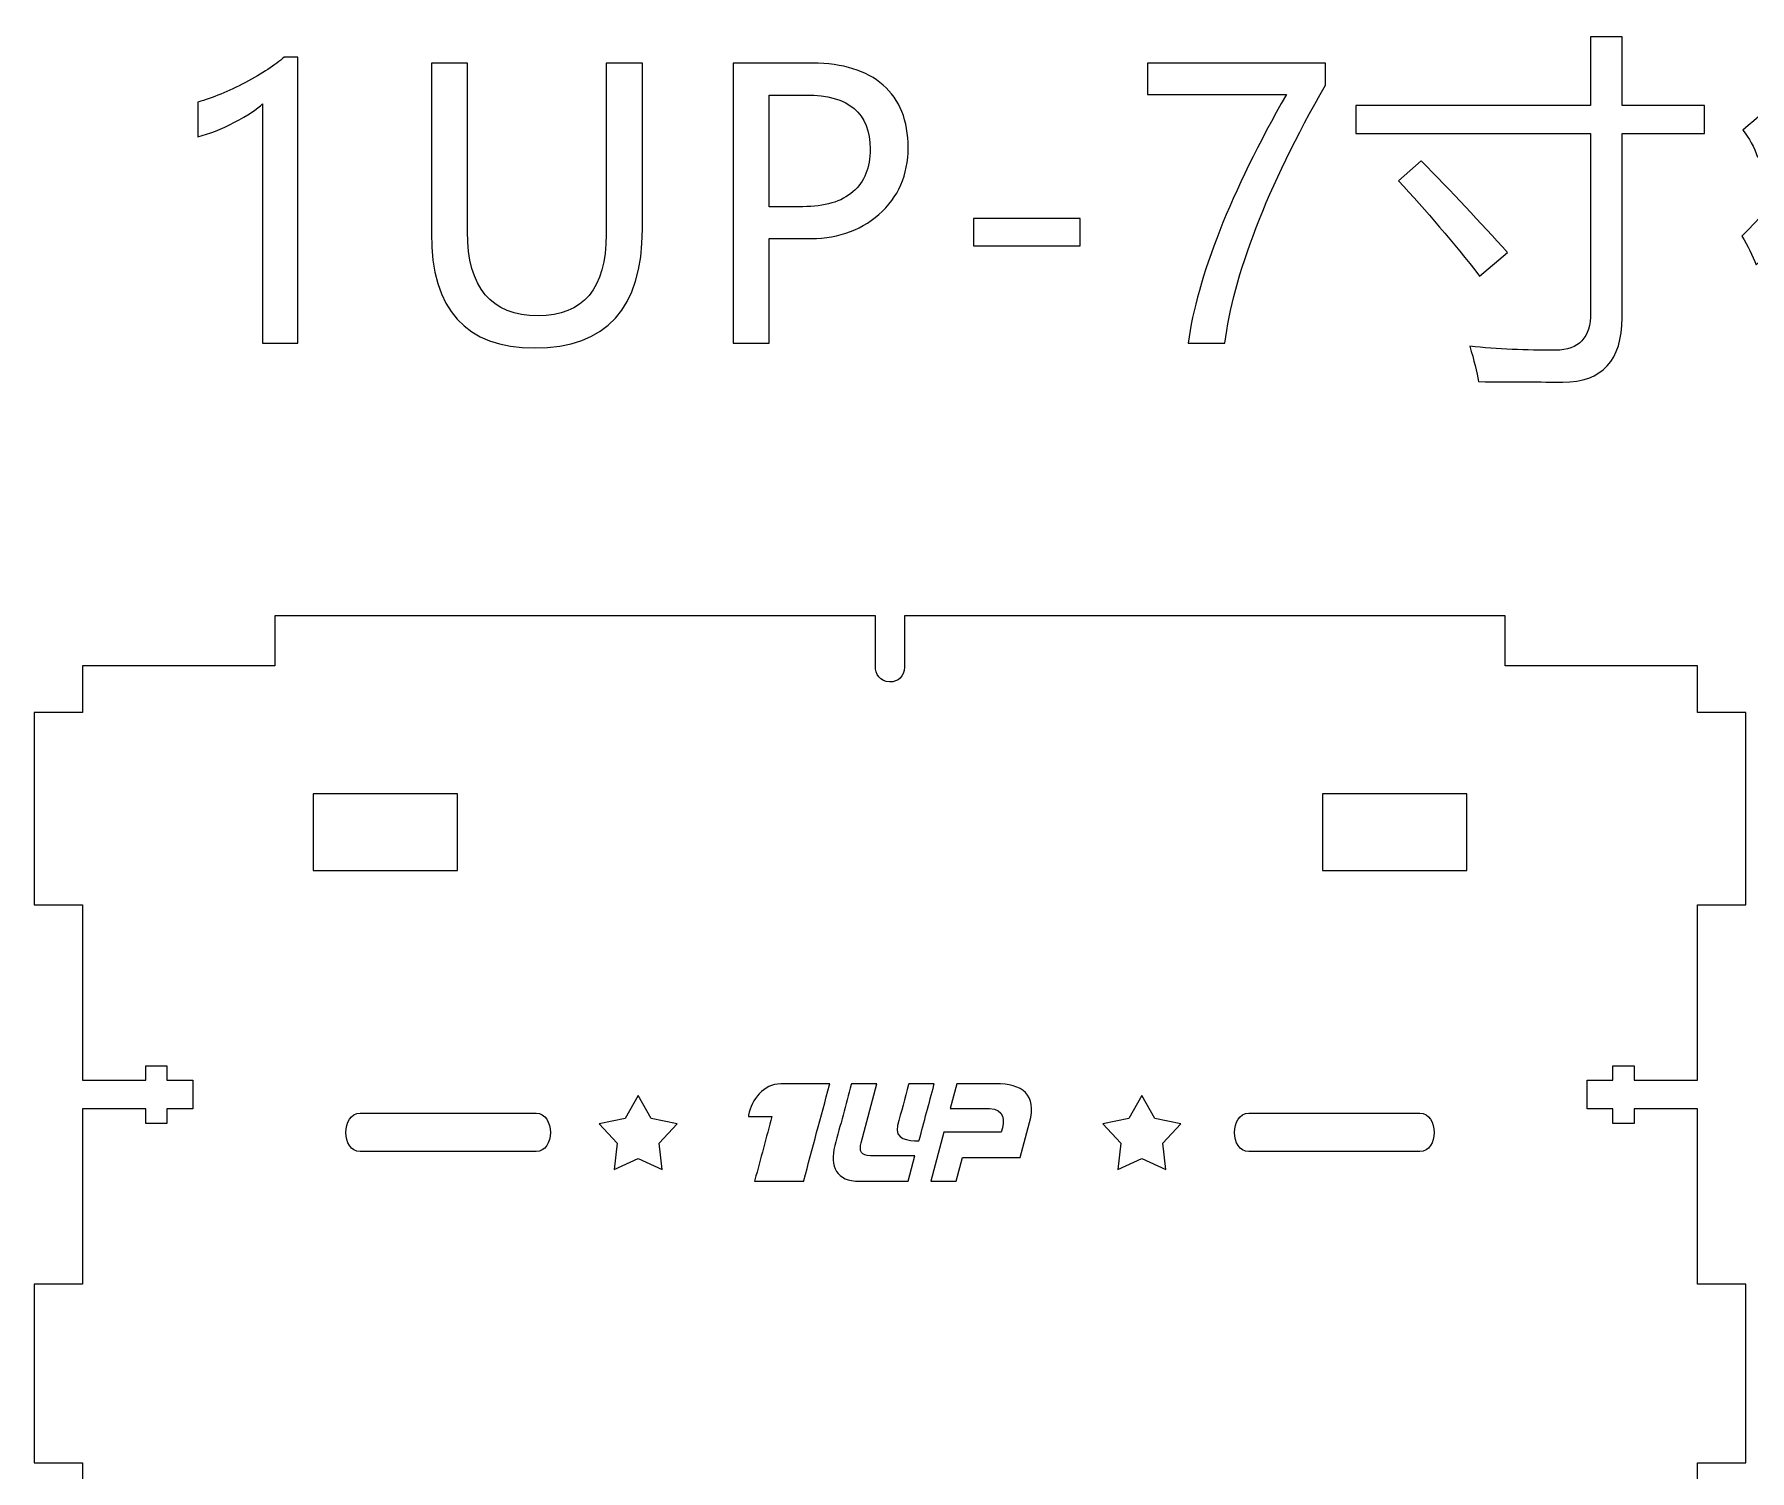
# Model space of a CAD drawing. Header units: centimetres. Extents: x -37.1 to 36.5, y -29.2 to 24.8.
# Drawn here: x -37.12 to -19.28, y 9.86 to 24.81 of the extents above; entities that cross this region are included whole.
import ezdxf

# ---------------------------------------------------------------- set-up
doc = ezdxf.new("R2010")
doc.units = ezdxf.units.CM
doc.header["$MEASUREMENT"] = 0
doc.layers.add('layer 1', color=7, linetype='Continuous')

msp = doc.modelspace()

# ---------------------------------------------------------------- linework, layer by layer
at = {"layer": 'layer 1', "color": 250}
for points, knots in [([(-19.35264, 23.8094), (-19.04196, 24.05268), (-18.76851, 24.38518), (-18.53294, 24.80626), (-18.53294, 24.80626), (-18.53294, 24.80626), (-18.26206, 24.67468), (-18.26206, 24.67468), (-18.26206, 24.67468), (-18.57017, 24.17785), (-18.88277, 23.79592), (-19.19859, 23.5276), (-19.19859, 23.5276), (-19.23389, 23.63287), (-19.28524, 23.72659), (-19.35264, 23.8094)], [0, 0, 0, 0, 0.25, 0.25, 0.25, 0.25, 0.5, 0.5, 0.5, 0.5, 0.75, 0.75, 0.75, 0.75, 1, 1, 1, 1]), ([(-23.37541, 24.06551), (-23.37541, 24.06551), (-20.93492, 24.06551), (-20.93492, 24.06551), (-20.93492, 24.06551), (-20.93492, 24.06551), (-20.93492, 24.77995), (-20.93492, 24.77995), (-20.93492, 24.77995), (-20.93492, 24.77995), (-20.60755, 24.77995), (-20.60755, 24.77995), (-20.60755, 24.77995), (-20.60755, 24.77995), (-20.60755, 24.06551), (-20.60755, 24.06551), (-20.60755, 24.06551), (-20.60755, 24.06551), (-19.74997, 24.06551), (-19.74997, 24.06551), (-19.74997, 24.06551), (-19.74997, 24.06551), (-19.74997, 23.77538), (-19.74997, 23.77538), (-19.74997, 23.77538), (-19.74997, 23.77538), (-20.60755, 23.77538), (-20.60755, 23.77538), (-20.60755, 23.77538), (-20.60755, 23.77538), (-20.60755, 21.85738), (-20.60755, 21.85738), (-20.60755, 21.85738), (-20.60755, 21.41126), (-20.81296, 21.18788), (-21.22441, 21.18788), (-21.22441, 21.18788), (-21.44009, 21.18788), (-21.73215, 21.18917), (-22.1006, 21.19174), (-22.1006, 21.19174), (-22.11794, 21.29187), (-22.1481, 21.41512), (-22.19111, 21.56019), (-22.19111, 21.56019), (-21.90226, 21.53002), (-21.6057, 21.51654), (-21.29952, 21.5191), (-21.29952, 21.5191), (-21.05624, 21.5191), (-20.93492, 21.64941), (-20.93492, 21.91002), (-20.93492, 21.91002), (-20.93492, 21.91002), (-20.93492, 23.77538), (-20.93492, 23.77538), (-20.93492, 23.77538), (-20.93492, 23.77538), (-23.37541, 23.77538), (-23.37541, 23.77538), (-23.37541, 23.77538), (-23.37541, 23.77538), (-23.37541, 24.06551), (-23.37541, 24.06551)], [0, 0, 0, 0, 0.0625, 0.0625, 0.0625, 0.0625, 0.125, 0.125, 0.125, 0.125, 0.1875, 0.1875, 0.1875, 0.1875, 0.25, 0.25, 0.25, 0.25, 0.3125, 0.3125, 0.3125, 0.3125, 0.375, 0.375, 0.375, 0.375, 0.4375, 0.4375, 0.4375, 0.4375, 0.5, 0.5, 0.5, 0.5, 0.5625, 0.5625, 0.5625, 0.5625, 0.625, 0.625, 0.625, 0.625, 0.6875, 0.6875, 0.6875, 0.6875, 0.75, 0.75, 0.75, 0.75, 0.8125, 0.8125, 0.8125, 0.8125, 0.875, 0.875, 0.875, 0.875, 0.9375, 0.9375, 0.9375, 0.9375, 1, 1, 1, 1]), ([(-34.74727, 21.59228), (-34.74727, 21.59228), (-34.74727, 24.08413), (-34.74727, 24.08413), (-34.74727, 24.08413), (-34.80504, 24.02636), (-34.90261, 23.96153), (-35.03998, 23.89028), (-35.03998, 23.89028), (-35.17734, 23.81903), (-35.3038, 23.76896), (-35.42062, 23.74007), (-35.42062, 23.74007), (-35.42062, 23.74007), (-35.42062, 24.10082), (-35.42062, 24.10082), (-35.42062, 24.10082), (-35.26657, 24.14383), (-35.1016, 24.21187), (-34.92572, 24.30494), (-34.92572, 24.30494), (-34.75048, 24.39866), (-34.61568, 24.4866), (-34.52196, 24.5694), (-34.52196, 24.5694), (-34.52196, 24.5694), (-34.38267, 24.5694), (-34.38267, 24.5694), (-34.38267, 24.5694), (-34.38267, 24.5694), (-34.38267, 21.59228), (-34.38267, 21.59228), (-34.38267, 21.59228), (-34.38267, 21.59228), (-34.74727, 21.59228), (-34.74727, 21.59228)], [0, 0, 0, 0, 0.11111111, 0.11111111, 0.11111111, 0.11111111, 0.22222222, 0.22222222, 0.22222222, 0.22222222, 0.33333333, 0.33333333, 0.33333333, 0.33333333, 0.44444444, 0.44444444, 0.44444444, 0.44444444, 0.55555556, 0.55555556, 0.55555556, 0.55555556, 0.66666667, 0.66666667, 0.66666667, 0.66666667, 0.77777778, 0.77777778, 0.77777778, 0.77777778, 0.88888889, 0.88888889, 0.88888889, 0.88888889, 1, 1, 1, 1]), ([(-30.79767, 22.77915), (-30.79767, 21.95495), (-31.17126, 21.5435), (-31.91843, 21.5435), (-31.91843, 21.5435), (-32.63414, 21.5435), (-32.99232, 21.94083), (-32.99232, 22.7355), (-32.99232, 22.7355), (-32.99232, 22.7355), (-32.99232, 24.50521), (-32.99232, 24.50521), (-32.99232, 24.50521), (-32.99232, 24.50521), (-32.61617, 24.50521), (-32.61617, 24.50521), (-32.61617, 24.50521), (-32.61617, 24.50521), (-32.61617, 22.75283), (-32.61617, 22.75283), (-32.61617, 22.75283), (-32.61617, 22.16935), (-32.37161, 21.87792), (-31.88248, 21.87792), (-31.88248, 21.87792), (-31.41004, 21.87792), (-31.17383, 22.16036), (-31.17383, 22.72459), (-31.17383, 22.72459), (-31.17383, 22.72459), (-31.17383, 24.50521), (-31.17383, 24.50521), (-31.17383, 24.50521), (-31.17383, 24.50521), (-30.79767, 24.50521), (-30.79767, 24.50521), (-30.79767, 24.50521), (-30.79767, 24.50521), (-30.79767, 22.77915), (-30.79767, 22.77915)], [0, 0, 0, 0, 0.1, 0.1, 0.1, 0.1, 0.2, 0.2, 0.2, 0.2, 0.3, 0.3, 0.3, 0.3, 0.4, 0.4, 0.4, 0.4, 0.5, 0.5, 0.5, 0.5, 0.6, 0.6, 0.6, 0.6, 0.7, 0.7, 0.7, 0.7, 0.8, 0.8, 0.8, 0.8, 0.9, 0.9, 0.9, 0.9, 1, 1, 1, 1]), ([(-29.4773, 22.68094), (-29.4773, 22.68094), (-29.4773, 21.59228), (-29.4773, 21.59228), (-29.4773, 21.59228), (-29.4773, 21.59228), (-29.85345, 21.59228), (-29.85345, 21.59228), (-29.85345, 21.59228), (-29.85345, 21.59228), (-29.85345, 24.50521), (-29.85345, 24.50521), (-29.85345, 24.50521), (-29.85345, 24.50521), (-29.02604, 24.50521), (-29.02604, 24.50521), (-29.02604, 24.50521), (-28.71151, 24.50521), (-28.46695, 24.42947), (-28.29363, 24.27798), (-28.29363, 24.27798), (-28.11968, 24.12585), (-28.03302, 23.90889), (-28.03302, 23.6271), (-28.03302, 23.6271), (-28.03302, 23.34145), (-28.13444, 23.10973), (-28.33793, 22.93192), (-28.33793, 22.93192), (-28.54077, 22.75476), (-28.79496, 22.67131), (-29.09922, 22.68094), (-29.09922, 22.68094), (-29.09922, 22.68094), (-29.4773, 22.68094), (-29.4773, 22.68094)], [0, 0, 0, 0, 0.11111111, 0.11111111, 0.11111111, 0.11111111, 0.22222222, 0.22222222, 0.22222222, 0.22222222, 0.33333333, 0.33333333, 0.33333333, 0.33333333, 0.44444444, 0.44444444, 0.44444444, 0.44444444, 0.55555556, 0.55555556, 0.55555556, 0.55555556, 0.66666667, 0.66666667, 0.66666667, 0.66666667, 0.77777778, 0.77777778, 0.77777778, 0.77777778, 0.88888889, 0.88888889, 0.88888889, 0.88888889, 1, 1, 1, 1]), ([(-23.69187, 24.27798), (-23.99806, 23.74392), (-24.23813, 23.24966), (-24.41336, 22.7952), (-24.41336, 22.7952), (-24.58796, 22.34073), (-24.6958, 21.93955), (-24.73752, 21.59228), (-24.73752, 21.59228), (-24.73752, 21.59228), (-25.12138, 21.59228), (-25.12138, 21.59228), (-25.12138, 21.59228), (-25.07452, 21.93441), (-24.96475, 22.32533), (-24.79208, 22.76374), (-24.79208, 22.76374), (-24.61877, 23.2028), (-24.38769, 23.6746), (-24.09819, 24.17977), (-24.09819, 24.17977), (-24.09819, 24.17977), (-25.54246, 24.17977), (-25.54246, 24.17977), (-25.54246, 24.17977), (-25.54246, 24.17977), (-25.54246, 24.50521), (-25.54246, 24.50521), (-25.54246, 24.50521), (-25.54246, 24.50521), (-23.69187, 24.50521), (-23.69187, 24.50521), (-23.69187, 24.50521), (-23.69187, 24.50521), (-23.69187, 24.27798), (-23.69187, 24.27798)], [0, 0, 0, 0, 0.11111111, 0.11111111, 0.11111111, 0.11111111, 0.22222222, 0.22222222, 0.22222222, 0.22222222, 0.33333333, 0.33333333, 0.33333333, 0.33333333, 0.44444444, 0.44444444, 0.44444444, 0.44444444, 0.55555556, 0.55555556, 0.55555556, 0.55555556, 0.66666667, 0.66666667, 0.66666667, 0.66666667, 0.77777778, 0.77777778, 0.77777778, 0.77777778, 0.88888889, 0.88888889, 0.88888889, 0.88888889, 1, 1, 1, 1]), ([(-29.4773, 24.174), (-29.4773, 24.174), (-29.4773, 23.01216), (-29.4773, 23.01216), (-29.4773, 23.01216), (-29.4773, 23.01216), (-29.12939, 23.01216), (-29.12939, 23.01216), (-29.12939, 23.01216), (-28.90023, 23.01216), (-28.72563, 23.06351), (-28.60688, 23.1675), (-28.60688, 23.1675), (-28.48749, 23.27084), (-28.42779, 23.41912), (-28.42779, 23.61169), (-28.42779, 23.61169), (-28.42779, 23.98656), (-28.64989, 24.174), (-29.09344, 24.174), (-29.09344, 24.174), (-29.09344, 24.174), (-29.4773, 24.174), (-29.4773, 24.174)], [0, 0, 0, 0, 0.16666667, 0.16666667, 0.16666667, 0.16666667, 0.33333333, 0.33333333, 0.33333333, 0.33333333, 0.5, 0.5, 0.5, 0.5, 0.66666667, 0.66666667, 0.66666667, 0.66666667, 0.83333333, 0.83333333, 0.83333333, 0.83333333, 1, 1, 1, 1]), ([(-19.36034, 22.70726), (-19.01693, 23.04361), (-18.7223, 23.43453), (-18.47645, 23.88065), (-18.47645, 23.88065), (-18.47645, 23.88065), (-18.21712, 23.74585), (-18.21712, 23.74585), (-18.21712, 23.74585), (-18.33716, 23.53145), (-18.4649, 23.32861), (-18.60034, 23.13797), (-18.60034, 23.13797), (-18.60034, 23.13797), (-18.60034, 21.09738), (-18.60034, 21.09738), (-18.60034, 21.09738), (-18.60034, 21.09738), (-18.88662, 21.09738), (-18.88662, 21.09738), (-18.88662, 21.09738), (-18.88662, 21.09738), (-18.88662, 22.76567), (-18.88662, 22.76567), (-18.88662, 22.76567), (-18.99189, 22.63922), (-19.10102, 22.51918), (-19.21335, 22.40685), (-19.21335, 22.40685), (-19.25122, 22.50442), (-19.30001, 22.60455), (-19.36034, 22.70726)], [0, 0, 0, 0, 0.125, 0.125, 0.125, 0.125, 0.25, 0.25, 0.25, 0.25, 0.375, 0.375, 0.375, 0.375, 0.5, 0.5, 0.5, 0.5, 0.625, 0.625, 0.625, 0.625, 0.75, 0.75, 0.75, 0.75, 0.875, 0.875, 0.875, 0.875, 1, 1, 1, 1]), ([(-22.69885, 23.48973), (-22.38047, 23.16878), (-22.08071, 22.8504), (-21.79955, 22.53459), (-21.79955, 22.53459), (-21.79955, 22.53459), (-22.08905, 22.29002), (-22.08905, 22.29002), (-22.08905, 22.29002), (-22.3625, 22.63857), (-22.64365, 22.96979), (-22.93186, 23.28304), (-22.93186, 23.28304), (-22.93186, 23.28304), (-22.69885, 23.48973), (-22.69885, 23.48973)], [0, 0, 0, 0, 0.25, 0.25, 0.25, 0.25, 0.5, 0.5, 0.5, 0.5, 0.75, 0.75, 0.75, 0.75, 1, 1, 1, 1]), ([(-26.24406, 22.60391), (-26.24406, 22.60391), (-27.35197, 22.60391), (-27.35197, 22.60391), (-27.35197, 22.60391), (-27.35197, 22.60391), (-27.35197, 22.88827), (-27.35197, 22.88827), (-27.35197, 22.88827), (-27.35197, 22.88827), (-26.24406, 22.88827), (-26.24406, 22.88827), (-26.24406, 22.88827), (-26.24406, 22.88827), (-26.24406, 22.60391), (-26.24406, 22.60391)], [0, 0, 0, 0, 0.25, 0.25, 0.25, 0.25, 0.5, 0.5, 0.5, 0.5, 0.75, 0.75, 0.75, 0.75, 1, 1, 1, 1])]:
    msp.add_open_spline(points, degree=3, knots=knots, dxfattribs=at)
at = {"layer": 'layer 1', "color": 142, "lineweight": 20}
for points, knots in [([(-36.622, 8.94312), (-36.622, 8.94312), (-36.622, 8.94312), (-36.622, 8.94312), (-36.622, 8.94312), (-36.622, 8.94312), (-36.622, 9.94312), (-36.622, 9.94312), (-36.622, 9.94312), (-36.622, 9.94312), (-37.122, 9.94312), (-37.122, 9.94312), (-37.122, 9.94312), (-37.122, 9.94312), (-37.122, 11.79954), (-37.122, 11.79954), (-37.122, 11.79954), (-37.122, 11.79954), (-36.62177, 11.79954), (-36.62177, 11.79954), (-36.62177, 11.79954), (-36.62177, 11.79954), (-36.62177, 13.62352), (-36.62177, 13.62352), (-36.62177, 13.62352), (-36.62177, 13.62352), (-35.96201, 13.62352), (-35.96201, 13.62352), (-35.96201, 13.62352), (-35.96201, 13.62352), (-35.96201, 13.47352), (-35.96201, 13.47352), (-35.96201, 13.47352), (-35.96201, 13.47352), (-35.74201, 13.47352), (-35.74201, 13.47352), (-35.74201, 13.47352), (-35.74201, 13.47352), (-35.74201, 13.62352), (-35.74201, 13.62352), (-35.74201, 13.62352), (-35.74201, 13.62352), (-35.47201, 13.62352), (-35.47201, 13.62352), (-35.47201, 13.62352), (-35.47201, 13.62352), (-35.47201, 13.92352), (-35.47201, 13.92352), (-35.47201, 13.92352), (-35.47201, 13.92352), (-35.74201, 13.92352), (-35.74201, 13.92352), (-35.74201, 13.92352), (-35.74201, 13.92352), (-35.74201, 14.07352), (-35.74201, 14.07352), (-35.74201, 14.07352), (-35.74201, 14.07352), (-35.96201, 14.07352), (-35.96201, 14.07352), (-35.96201, 14.07352), (-35.96201, 14.07352), (-35.96201, 13.92352), (-35.96201, 13.92352), (-35.96201, 13.92352), (-35.96201, 13.92352), (-36.62177, 13.92352), (-36.62177, 13.92352), (-36.62177, 13.92352), (-36.62177, 13.92352), (-36.62177, 15.7475), (-36.62177, 15.7475), (-36.62177, 15.7475), (-36.62177, 15.7475), (-37.122, 15.7475), (-37.122, 15.7475), (-37.122, 15.7475), (-37.122, 15.7475), (-37.122, 17.7475), (-37.122, 17.7475), (-37.122, 17.7475), (-37.122, 17.7475), (-36.62177, 17.7475), (-36.62177, 17.7475), (-36.62177, 17.7475), (-36.62177, 17.7475), (-36.62177, 18.23561), (-36.62177, 18.23561), (-36.62177, 18.23561), (-34.87477, 18.23561), (-36.36932, 18.23561), (-34.62194, 18.23561), (-34.62194, 18.23561), (-34.62194, 18.23561), (-34.62194, 18.7541), (-34.62194, 18.7541), (-34.62194, 18.7541), (-34.62194, 18.7541), (-28.372, 18.7541), (-28.372, 18.7541), (-28.372, 18.7541), (-28.372, 18.7541), (-28.372, 18.22704), (-28.372, 18.22704), (-28.372, 18.22704), (-28.37829, 18.1537), (-28.32344, 18.0672), (-28.22535, 18.06675), (-28.22535, 18.06675), (-28.13662, 18.06635), (-28.07502, 18.12386), (-28.07202, 18.22108), (-28.07202, 18.22108), (-28.07202, 18.22108), (-28.07202, 18.7541), (-28.07202, 18.7541), (-28.07202, 18.7541), (-28.07202, 18.7541), (-21.82214, 18.7541), (-21.82214, 18.7541), (-21.82214, 18.7541), (-21.82214, 18.7541), (-21.82214, 18.23561), (-21.82214, 18.23561), (-21.82214, 18.23561), (-20.07563, 18.23561), (-21.56801, 18.23561), (-19.82327, 18.23561), (-19.82327, 18.23561), (-19.82327, 18.23561), (-19.82327, 17.7475), (-19.82327, 17.7475), (-19.82327, 17.7475), (-19.82327, 17.7475), (-19.32201, 17.7475), (-19.32201, 17.7475), (-19.32201, 17.7475), (-19.32201, 17.7475), (-19.32201, 15.7475), (-19.32201, 15.7475), (-19.32201, 15.7475), (-19.32201, 15.7475), (-19.82327, 15.7475), (-19.82327, 15.7475), (-19.82327, 15.7475), (-19.82327, 15.7475), (-19.82327, 13.92352), (-19.82327, 13.92352), (-19.82327, 13.92352), (-19.82327, 13.92352), (-20.48201, 13.92352), (-20.48201, 13.92352), (-20.48201, 13.92352), (-20.48201, 13.92352), (-20.48201, 14.07352), (-20.48201, 14.07352), (-20.48201, 14.07352), (-20.48201, 14.07352), (-20.70201, 14.07352), (-20.70201, 14.07352), (-20.70201, 14.07352), (-20.70201, 14.07352), (-20.70201, 13.92352), (-20.70201, 13.92352), (-20.70201, 13.92352), (-20.70201, 13.92352), (-20.97201, 13.92352), (-20.97201, 13.92352), (-20.97201, 13.92352), (-20.97201, 13.92352), (-20.97201, 13.62352), (-20.97201, 13.62352), (-20.97201, 13.62352), (-20.97201, 13.62352), (-20.70201, 13.62352), (-20.70201, 13.62352), (-20.70201, 13.62352), (-20.70201, 13.62352), (-20.70201, 13.47352), (-20.70201, 13.47352), (-20.70201, 13.47352), (-20.70201, 13.47352), (-20.48201, 13.47352), (-20.48201, 13.47352), (-20.48201, 13.47352), (-20.48201, 13.47352), (-20.48201, 13.62352), (-20.48201, 13.62352), (-20.48201, 13.62352), (-20.48201, 13.62352), (-19.82327, 13.62352), (-19.82327, 13.62352), (-19.82327, 13.62352), (-19.82327, 13.62352), (-19.82327, 11.79954), (-19.82327, 11.79954), (-19.82327, 11.79954), (-19.82327, 11.79954), (-19.32201, 11.79954), (-19.32201, 11.79954), (-19.32201, 11.79954), (-19.32201, 11.79954), (-19.32201, 9.94312), (-19.32201, 9.94312), (-19.32201, 9.94312), (-19.32201, 9.94312), (-19.822, 9.94312), (-19.822, 9.94312), (-19.822, 9.94312), (-19.822, 9.94312), (-19.822, 8.94312), (-19.822, 8.94312), (-19.822, 8.94312), (-19.822, 8.94312), (-19.822, 8.94312), (-19.822, 8.94312), (-19.822, 8.94312), (-19.822, 8.94312), (-20.822, 8.94312), (-20.822, 8.94312), (-20.822, 8.94312), (-20.822, 8.94312), (-20.822, 8.44312), (-20.822, 8.44312), (-20.822, 8.44312), (-20.822, 8.44312), (-22.82201, 8.44312), (-22.82201, 8.44312), (-22.82201, 8.44312), (-22.82201, 8.44312), (-22.82201, 8.94312), (-22.82201, 8.94312), (-22.82201, 8.94312), (-22.82201, 8.94312), (-33.62199, 8.94312), (-33.62199, 8.94312), (-33.62199, 8.94312), (-33.62199, 8.94312), (-33.62199, 8.44312), (-33.62199, 8.44312), (-33.62199, 8.44312), (-33.62199, 8.44312), (-35.622, 8.44312), (-35.622, 8.44312), (-35.622, 8.44312), (-35.622, 8.44312), (-35.622, 8.94312), (-35.622, 8.94312), (-35.622, 8.94312), (-35.622, 8.94312), (-36.622, 8.94312), (-36.622, 8.94312)], [0, 0, 0, 0, 0.01587302, 0.01587302, 0.01587302, 0.01587302, 0.03174603, 0.03174603, 0.03174603, 0.03174603, 0.04761905, 0.04761905, 0.04761905, 0.04761905, 0.06349206, 0.06349206, 0.06349206, 0.06349206, 0.07936508, 0.07936508, 0.07936508, 0.07936508, 0.0952381, 0.0952381, 0.0952381, 0.0952381, 0.11111111, 0.11111111, 0.11111111, 0.11111111, 0.12698413, 0.12698413, 0.12698413, 0.12698413, 0.14285714, 0.14285714, 0.14285714, 0.14285714, 0.15873016, 0.15873016, 0.15873016, 0.15873016, 0.17460317, 0.17460317, 0.17460317, 0.17460317, 0.19047619, 0.19047619, 0.19047619, 0.19047619, 0.20634921, 0.20634921, 0.20634921, 0.20634921, 0.22222222, 0.22222222, 0.22222222, 0.22222222, 0.23809524, 0.23809524, 0.23809524, 0.23809524, 0.25396825, 0.25396825, 0.25396825, 0.25396825, 0.26984127, 0.26984127, 0.26984127, 0.26984127, 0.28571429, 0.28571429, 0.28571429, 0.28571429, 0.3015873, 0.3015873, 0.3015873, 0.3015873, 0.31746032, 0.31746032, 0.31746032, 0.31746032, 0.33333333, 0.33333333, 0.33333333, 0.33333333, 0.34920635, 0.34920635, 0.34920635, 0.34920635, 0.36507937, 0.36507937, 0.36507937, 0.36507937, 0.38095238, 0.38095238, 0.38095238, 0.38095238, 0.3968254, 0.3968254, 0.3968254, 0.3968254, 0.41269841, 0.41269841, 0.41269841, 0.41269841, 0.42857143, 0.42857143, 0.42857143, 0.42857143, 0.44444444, 0.44444444, 0.44444444, 0.44444444, 0.46031746, 0.46031746, 0.46031746, 0.46031746, 0.47619048, 0.47619048, 0.47619048, 0.47619048, 0.49206349, 0.49206349, 0.49206349, 0.49206349, 0.50793651, 0.50793651, 0.50793651, 0.50793651, 0.52380952, 0.52380952, 0.52380952, 0.52380952, 0.53968254, 0.53968254, 0.53968254, 0.53968254, 0.55555556, 0.55555556, 0.55555556, 0.55555556, 0.57142857, 0.57142857, 0.57142857, 0.57142857, 0.58730159, 0.58730159, 0.58730159, 0.58730159, 0.6031746, 0.6031746, 0.6031746, 0.6031746, 0.61904762, 0.61904762, 0.61904762, 0.61904762, 0.63492063, 0.63492063, 0.63492063, 0.63492063, 0.65079365, 0.65079365, 0.65079365, 0.65079365, 0.66666667, 0.66666667, 0.66666667, 0.66666667, 0.68253968, 0.68253968, 0.68253968, 0.68253968, 0.6984127, 0.6984127, 0.6984127, 0.6984127, 0.71428571, 0.71428571, 0.71428571, 0.71428571, 0.73015873, 0.73015873, 0.73015873, 0.73015873, 0.74603175, 0.74603175, 0.74603175, 0.74603175, 0.76190476, 0.76190476, 0.76190476, 0.76190476, 0.77777778, 0.77777778, 0.77777778, 0.77777778, 0.79365079, 0.79365079, 0.79365079, 0.79365079, 0.80952381, 0.80952381, 0.80952381, 0.80952381, 0.82539683, 0.82539683, 0.82539683, 0.82539683, 0.84126984, 0.84126984, 0.84126984, 0.84126984, 0.85714286, 0.85714286, 0.85714286, 0.85714286, 0.87301587, 0.87301587, 0.87301587, 0.87301587, 0.88888889, 0.88888889, 0.88888889, 0.88888889, 0.9047619, 0.9047619, 0.9047619, 0.9047619, 0.92063492, 0.92063492, 0.92063492, 0.92063492, 0.93650794, 0.93650794, 0.93650794, 0.93650794, 0.95238095, 0.95238095, 0.95238095, 0.95238095, 0.96825397, 0.96825397, 0.96825397, 0.96825397, 0.98412698, 0.98412698, 0.98412698, 0.98412698, 1, 1, 1, 1]), ([(-2.022, 18.75409), (-2.022, 18.75409), (-4.02203, 18.75409), (-4.02203, 18.75409), (-4.02203, 18.75409), (-4.02203, 18.75409), (-4.02203, 18.27311), (-4.02203, 18.27311), (-4.02203, 18.27311), (-4.02203, 18.27311), (-10.27201, 18.27311), (-10.27201, 18.27311), (-10.27201, 18.27311), (-10.27201, 18.27311), (-10.27201, 17.6356), (-10.27201, 17.6356), (-10.27201, 17.6356), (-10.27201, 17.6356), (-10.12201, 17.6356), (-10.12201, 17.6356), (-10.12201, 17.6356), (-10.12201, 17.6356), (-10.12201, 17.4156), (-10.12201, 17.4156), (-10.12201, 17.4156), (-10.12201, 17.4156), (-10.27201, 17.4156), (-10.27201, 17.4156), (-10.27201, 17.4156), (-10.27201, 17.4156), (-10.27201, 17.1456), (-10.27201, 17.1456), (-10.27201, 17.1456), (-10.27201, 17.1456), (-10.57201, 17.1456), (-10.57201, 17.1456), (-10.57201, 17.1456), (-10.57201, 17.1456), (-10.57201, 17.4156), (-10.57201, 17.4156), (-10.57201, 17.4156), (-10.57201, 17.4156), (-10.72201, 17.4156), (-10.72201, 17.4156), (-10.72201, 17.4156), (-10.72201, 17.4156), (-10.72201, 17.6356), (-10.72201, 17.6356), (-10.72201, 17.6356), (-10.72201, 17.6356), (-10.57201, 17.6356), (-10.57201, 17.6356), (-10.57201, 17.6356), (-10.57201, 17.6356), (-10.57201, 18.27311), (-10.57201, 18.27311), (-10.57201, 18.27311), (-10.57201, 18.27311), (-16.82258, 18.27311), (-16.82258, 18.27311), (-16.82258, 18.27311), (-16.82258, 18.27311), (-16.82258, 18.75408), (-16.82258, 18.75408), (-16.82258, 18.75408), (-16.82258, 18.75408), (-18.82199, 18.75408), (-18.82199, 18.75408), (-18.82199, 18.75408), (-18.82199, 18.75408), (-18.822, 9.53903), (-18.822, 9.53903), (-18.822, 9.53903), (-18.822, 9.53903), (-19.32201, 9.53903), (-19.32201, 9.53903), (-19.32201, 9.53903), (-19.32201, 9.53903), (-19.32201, 5.53903), (-19.32201, 5.53903), (-19.32201, 5.53903), (-19.32201, 5.53903), (-18.82201, 5.53903), (-18.82201, 5.53903), (-18.82201, 5.53903), (-18.82201, 5.53903), (-18.822, -4.0118), (-18.822, -4.0118), (-18.822, -4.0118), (-18.822, -4.0118), (-18.82201, -4.0118), (-18.82201, -4.0118), (-18.82201, -4.0118), (-18.82201, -4.0118), (-18.82201, -4.51181), (-18.82201, -4.51181), (-18.82201, -4.51181), (-18.82201, -4.51181), (-18.822, -4.51181), (-18.822, -4.51181), (-18.822, -4.51181), (-18.822, -4.51181), (-18.822, -5.01181), (-18.822, -5.01181), (-18.822, -5.01181), (-18.822, -5.01181), (-2.022, -5.01181), (-2.022, -5.01181), (-2.022, -5.01181), (-2.022, -5.01181), (-2.022, -4.51178), (-2.022, -4.51178), (-2.022, -4.51178), (-2.022, -4.51178), (-2.022, -4.36151), (-2.022, -4.36151), (-2.022, -4.36151), (-2.022, -4.36151), (-2.022, -4.0118), (-2.022, -4.0118), (-2.022, -4.0118), (-2.022, -4.0118), (-2.022, -4.0118), (-2.022, -4.0118), (-2.022, -4.0118), (-2.022, -4.0118), (-2.022, 5.53903), (-2.022, 5.53903), (-2.022, 5.53903), (-2.022, 5.53903), (-1.522, 5.53903), (-1.522, 5.53903), (-1.522, 5.53903), (-1.522, 5.53903), (-1.522, 9.53903), (-1.522, 9.53903), (-1.522, 9.53903), (-1.522, 9.53903), (-2.022, 9.53903), (-2.022, 9.53903), (-2.022, 9.53903), (-2.022, 9.53903), (-2.022, 18.75409), (-2.022, 18.75409)], [0, 0, 0, 0, 0.02777778, 0.02777778, 0.02777778, 0.02777778, 0.05555556, 0.05555556, 0.05555556, 0.05555556, 0.08333333, 0.08333333, 0.08333333, 0.08333333, 0.11111111, 0.11111111, 0.11111111, 0.11111111, 0.13888889, 0.13888889, 0.13888889, 0.13888889, 0.16666667, 0.16666667, 0.16666667, 0.16666667, 0.19444444, 0.19444444, 0.19444444, 0.19444444, 0.22222222, 0.22222222, 0.22222222, 0.22222222, 0.25, 0.25, 0.25, 0.25, 0.27777778, 0.27777778, 0.27777778, 0.27777778, 0.30555556, 0.30555556, 0.30555556, 0.30555556, 0.33333333, 0.33333333, 0.33333333, 0.33333333, 0.36111111, 0.36111111, 0.36111111, 0.36111111, 0.38888889, 0.38888889, 0.38888889, 0.38888889, 0.41666667, 0.41666667, 0.41666667, 0.41666667, 0.44444444, 0.44444444, 0.44444444, 0.44444444, 0.47222222, 0.47222222, 0.47222222, 0.47222222, 0.5, 0.5, 0.5, 0.5, 0.52777778, 0.52777778, 0.52777778, 0.52777778, 0.55555556, 0.55555556, 0.55555556, 0.55555556, 0.58333333, 0.58333333, 0.58333333, 0.58333333, 0.61111111, 0.61111111, 0.61111111, 0.61111111, 0.63888889, 0.63888889, 0.63888889, 0.63888889, 0.66666667, 0.66666667, 0.66666667, 0.66666667, 0.69444444, 0.69444444, 0.69444444, 0.69444444, 0.72222222, 0.72222222, 0.72222222, 0.72222222, 0.75, 0.75, 0.75, 0.75, 0.77777778, 0.77777778, 0.77777778, 0.77777778, 0.80555556, 0.80555556, 0.80555556, 0.80555556, 0.83333333, 0.83333333, 0.83333333, 0.83333333, 0.86111111, 0.86111111, 0.86111111, 0.86111111, 0.88888889, 0.88888889, 0.88888889, 0.88888889, 0.91666667, 0.91666667, 0.91666667, 0.91666667, 0.94444444, 0.94444444, 0.94444444, 0.94444444, 0.97222222, 0.97222222, 0.97222222, 0.97222222, 1, 1, 1, 1]), ([(-32.722, 16.90406), (-32.722, 16.90406), (-32.722, 16.10406), (-32.722, 16.10406), (-32.722, 16.10406), (-32.722, 16.10406), (-34.222, 16.10406), (-34.222, 16.10406), (-34.222, 16.10406), (-34.222, 16.10406), (-34.222, 16.90406), (-34.222, 16.90406), (-34.222, 16.90406), (-34.222, 16.90406), (-32.722, 16.90406), (-32.722, 16.90406)], [0, 0, 0, 0, 0.25, 0.25, 0.25, 0.25, 0.5, 0.5, 0.5, 0.5, 0.75, 0.75, 0.75, 0.75, 1, 1, 1, 1]), ([(-22.222, 16.90406), (-22.222, 16.90406), (-22.222, 16.10406), (-22.222, 16.10406), (-22.222, 16.10406), (-22.222, 16.10406), (-23.722, 16.10406), (-23.722, 16.10406), (-23.722, 16.10406), (-23.722, 16.10406), (-23.722, 16.90406), (-23.722, 16.90406), (-23.722, 16.90406), (-23.722, 16.90406), (-22.222, 16.90406), (-22.222, 16.90406)], [0, 0, 0, 0, 0.25, 0.25, 0.25, 0.25, 0.5, 0.5, 0.5, 0.5, 0.75, 0.75, 0.75, 0.75, 1, 1, 1, 1]), ([(-30.84148, 13.7654), (-30.84148, 13.7654), (-30.70657, 13.52459), (-30.70657, 13.52459), (-30.70657, 13.52459), (-30.70657, 13.52459), (-30.43587, 13.47071), (-30.43587, 13.47071), (-30.43587, 13.47071), (-30.43587, 13.47071), (-30.6232, 13.26799), (-30.6232, 13.26799), (-30.6232, 13.26799), (-30.6232, 13.26799), (-30.5908, 12.99389), (-30.5908, 12.99389), (-30.5908, 12.99389), (-30.5908, 12.99389), (-30.84148, 13.10942), (-30.84148, 13.10942), (-30.84148, 13.10942), (-30.84148, 13.10942), (-31.09215, 12.99389), (-31.09215, 12.99389), (-31.09215, 12.99389), (-31.09215, 12.99389), (-31.05974, 13.268), (-31.05974, 13.268), (-31.05974, 13.268), (-31.05974, 13.268), (-31.24709, 13.47071), (-31.24709, 13.47071), (-31.24709, 13.47071), (-31.24709, 13.47071), (-30.97636, 13.52459), (-30.97636, 13.52459), (-30.97636, 13.52459), (-30.97636, 13.52459), (-30.84148, 13.7654), (-30.84148, 13.7654)], [0, 0, 0, 0, 0.1, 0.1, 0.1, 0.1, 0.2, 0.2, 0.2, 0.2, 0.3, 0.3, 0.3, 0.3, 0.4, 0.4, 0.4, 0.4, 0.5, 0.5, 0.5, 0.5, 0.6, 0.6, 0.6, 0.6, 0.7, 0.7, 0.7, 0.7, 0.8, 0.8, 0.8, 0.8, 0.9, 0.9, 0.9, 0.9, 1, 1, 1, 1]), ([(-29.44969, 13.54681), (-29.44969, 13.54681), (-29.6939, 13.54681), (-29.6939, 13.54681), (-29.6939, 13.54681), (-29.6939, 13.54681), (-29.6919, 13.55812), (-29.6919, 13.55812), (-29.6919, 13.55812), (-29.66201, 13.72589), (-29.53752, 13.88013), (-29.35877, 13.88605), (-29.35877, 13.88605), (-29.35877, 13.88605), (-29.35864, 13.88656), (-29.35864, 13.88656), (-29.35864, 13.88656), (-29.35864, 13.88656), (-28.84816, 13.88656), (-28.84816, 13.88656), (-28.84816, 13.88656), (-28.84816, 13.88656), (-28.85142, 13.87443), (-28.85142, 13.87443), (-28.85142, 13.87443), (-28.94025, 13.54292), (-29.02906, 13.21139), (-29.1179, 12.87986), (-29.1179, 12.87986), (-29.1179, 12.87986), (-29.11982, 12.87274), (-29.11982, 12.87274), (-29.11982, 12.87274), (-29.11982, 12.87274), (-29.63031, 12.87274), (-29.63031, 12.87274), (-29.63031, 12.87274), (-29.63031, 12.87274), (-29.62705, 12.88486), (-29.62705, 12.88486), (-29.62705, 12.88486), (-29.56794, 13.1055), (-29.50881, 13.32616), (-29.44969, 13.54681)], [0, 0, 0, 0, 0.09090909, 0.09090909, 0.09090909, 0.09090909, 0.18181818, 0.18181818, 0.18181818, 0.18181818, 0.27272727, 0.27272727, 0.27272727, 0.27272727, 0.36363636, 0.36363636, 0.36363636, 0.36363636, 0.45454545, 0.45454545, 0.45454545, 0.45454545, 0.54545455, 0.54545455, 0.54545455, 0.54545455, 0.63636364, 0.63636364, 0.63636364, 0.63636364, 0.72727273, 0.72727273, 0.72727273, 0.72727273, 0.81818182, 0.81818182, 0.81818182, 0.81818182, 0.90909091, 0.90909091, 0.90909091, 0.90909091, 1, 1, 1, 1]), ([(-28.52206, 13.2728), (-28.5455, 13.18534), (-28.52181, 13.13787), (-28.4262, 13.13728), (-28.4262, 13.13728), (-28.4262, 13.13728), (-27.96186, 13.13728), (-27.96186, 13.13728), (-27.96186, 13.13728), (-27.96186, 13.13728), (-28.03276, 12.87274), (-28.03276, 12.87274), (-28.03276, 12.87274), (-28.03276, 12.87274), (-28.53899, 12.87274), (-28.53899, 12.87274), (-28.53899, 12.87274), (-28.77967, 12.86775), (-28.85325, 13.02654), (-28.7954, 13.24245), (-28.7954, 13.24245), (-28.73853, 13.45465), (-28.68169, 13.66686), (-28.62484, 13.87906), (-28.62484, 13.87906), (-28.62484, 13.87906), (-28.62291, 13.88619), (-28.62291, 13.88619), (-28.62291, 13.88619), (-28.62291, 13.88619), (-28.3577, 13.88619), (-28.3577, 13.88619), (-28.3577, 13.88619), (-28.3577, 13.88619), (-28.52206, 13.2728), (-28.52206, 13.2728)], [0, 0, 0, 0, 0.11111111, 0.11111111, 0.11111111, 0.11111111, 0.22222222, 0.22222222, 0.22222222, 0.22222222, 0.33333333, 0.33333333, 0.33333333, 0.33333333, 0.44444444, 0.44444444, 0.44444444, 0.44444444, 0.55555556, 0.55555556, 0.55555556, 0.55555556, 0.66666667, 0.66666667, 0.66666667, 0.66666667, 0.77777778, 0.77777778, 0.77777778, 0.77777778, 0.88888889, 0.88888889, 0.88888889, 0.88888889, 1, 1, 1, 1]), ([(-27.92765, 13.29211), (-28.03232, 13.29074), (-28.17792, 13.30991), (-28.1431, 13.45071), (-28.1431, 13.45071), (-28.10487, 13.59349), (-28.06658, 13.7363), (-28.02834, 13.87906), (-28.02834, 13.87906), (-28.02834, 13.87906), (-28.02643, 13.88619), (-28.02643, 13.88619), (-28.02643, 13.88619), (-28.02643, 13.88619), (-27.7612, 13.88619), (-27.7612, 13.88619), (-27.7612, 13.88619), (-27.7612, 13.88619), (-27.76444, 13.87407), (-27.76444, 13.87407), (-27.76444, 13.87407), (-27.81579, 13.68246), (-27.86712, 13.49086), (-27.91847, 13.29924), (-27.91847, 13.29924), (-27.91847, 13.29924), (-27.92036, 13.29222), (-27.92036, 13.29222), (-27.92036, 13.29222), (-27.92036, 13.29222), (-27.92765, 13.29211), (-27.92765, 13.29211)], [0, 0, 0, 0, 0.125, 0.125, 0.125, 0.125, 0.25, 0.25, 0.25, 0.25, 0.375, 0.375, 0.375, 0.375, 0.5, 0.5, 0.5, 0.5, 0.625, 0.625, 0.625, 0.625, 0.75, 0.75, 0.75, 0.75, 0.875, 0.875, 0.875, 0.875, 1, 1, 1, 1]), ([(-27.46625, 13.11878), (-27.46625, 13.11878), (-27.53218, 12.87274), (-27.53218, 12.87274), (-27.53218, 12.87274), (-27.53218, 12.87274), (-27.79741, 12.87274), (-27.79741, 12.87274), (-27.79741, 12.87274), (-27.79741, 12.87274), (-27.66079, 13.38255), (-27.66079, 13.38255), (-27.66079, 13.38255), (-27.66079, 13.38255), (-27.6534, 13.38255), (-27.6534, 13.38255), (-27.6534, 13.38255), (-27.45728, 13.38255), (-27.26114, 13.38255), (-27.06502, 13.38255), (-27.06502, 13.38255), (-27.02257, 13.50466), (-27.03334, 13.62594), (-27.1881, 13.62799), (-27.1881, 13.62799), (-27.1881, 13.62799), (-27.59502, 13.62799), (-27.59502, 13.62799), (-27.59502, 13.62799), (-27.59502, 13.62799), (-27.52583, 13.88619), (-27.52583, 13.88619), (-27.52583, 13.88619), (-27.52583, 13.88619), (-27.12507, 13.88619), (-27.12507, 13.88619), (-27.12507, 13.88619), (-26.84265, 13.88619), (-26.69256, 13.77513), (-26.77056, 13.48408), (-26.77056, 13.48408), (-26.77056, 13.48408), (-26.86844, 13.11878), (-26.86844, 13.11878), (-26.86844, 13.11878), (-26.86844, 13.11878), (-27.46625, 13.11878), (-27.46625, 13.11878)], [0, 0, 0, 0, 0.08333333, 0.08333333, 0.08333333, 0.08333333, 0.16666667, 0.16666667, 0.16666667, 0.16666667, 0.25, 0.25, 0.25, 0.25, 0.33333333, 0.33333333, 0.33333333, 0.33333333, 0.41666667, 0.41666667, 0.41666667, 0.41666667, 0.5, 0.5, 0.5, 0.5, 0.58333333, 0.58333333, 0.58333333, 0.58333333, 0.66666667, 0.66666667, 0.66666667, 0.66666667, 0.75, 0.75, 0.75, 0.75, 0.83333333, 0.83333333, 0.83333333, 0.83333333, 0.91666667, 0.91666667, 0.91666667, 0.91666667, 1, 1, 1, 1]), ([(-25.60252, 13.7654), (-25.60252, 13.7654), (-25.46761, 13.52459), (-25.46761, 13.52459), (-25.46761, 13.52459), (-25.46761, 13.52459), (-25.19691, 13.47071), (-25.19691, 13.47071), (-25.19691, 13.47071), (-25.19691, 13.47071), (-25.38424, 13.26799), (-25.38424, 13.26799), (-25.38424, 13.26799), (-25.38424, 13.26799), (-25.35184, 12.99389), (-25.35184, 12.99389), (-25.35184, 12.99389), (-25.35184, 12.99389), (-25.60252, 13.10942), (-25.60252, 13.10942), (-25.60252, 13.10942), (-25.60252, 13.10942), (-25.85319, 12.99389), (-25.85319, 12.99389), (-25.85319, 12.99389), (-25.85319, 12.99389), (-25.82078, 13.268), (-25.82078, 13.268), (-25.82078, 13.268), (-25.82078, 13.268), (-26.00813, 13.47071), (-26.00813, 13.47071), (-26.00813, 13.47071), (-26.00813, 13.47071), (-25.7374, 13.52459), (-25.7374, 13.52459), (-25.7374, 13.52459), (-25.7374, 13.52459), (-25.60252, 13.7654), (-25.60252, 13.7654)], [0, 0, 0, 0, 0.1, 0.1, 0.1, 0.1, 0.2, 0.2, 0.2, 0.2, 0.3, 0.3, 0.3, 0.3, 0.4, 0.4, 0.4, 0.4, 0.5, 0.5, 0.5, 0.5, 0.6, 0.6, 0.6, 0.6, 0.7, 0.7, 0.7, 0.7, 0.8, 0.8, 0.8, 0.8, 0.9, 0.9, 0.9, 0.9, 1, 1, 1, 1]), ([(-33.73314, 13.17965), (-33.73314, 13.17965), (-31.90326, 13.17965), (-31.90326, 13.17965), (-31.90326, 13.17965), (-31.70523, 13.17965), (-31.70533, 13.57965), (-31.90326, 13.57965), (-31.90326, 13.57965), (-31.90326, 13.57965), (-33.73314, 13.57965), (-33.73314, 13.57965), (-33.73314, 13.57965), (-33.93107, 13.57965), (-33.93117, 13.17965), (-33.73314, 13.17965)], [0, 0, 0, 0, 0.25, 0.25, 0.25, 0.25, 0.5, 0.5, 0.5, 0.5, 0.75, 0.75, 0.75, 0.75, 1, 1, 1, 1]), ([(-24.49075, 13.17965), (-24.49075, 13.17965), (-22.71087, 13.17965), (-22.71087, 13.17965), (-22.71087, 13.17965), (-22.51284, 13.17965), (-22.51294, 13.57965), (-22.71087, 13.57965), (-22.71087, 13.57965), (-22.71087, 13.57965), (-24.49075, 13.57965), (-24.49075, 13.57965), (-24.49075, 13.57965), (-24.68868, 13.57965), (-24.68878, 13.17965), (-24.49075, 13.17965)], [0, 0, 0, 0, 0.25, 0.25, 0.25, 0.25, 0.5, 0.5, 0.5, 0.5, 0.75, 0.75, 0.75, 0.75, 1, 1, 1, 1])]:
    msp.add_open_spline(points, degree=3, knots=knots, dxfattribs=at)

doc.saveas('drawing.dxf')
